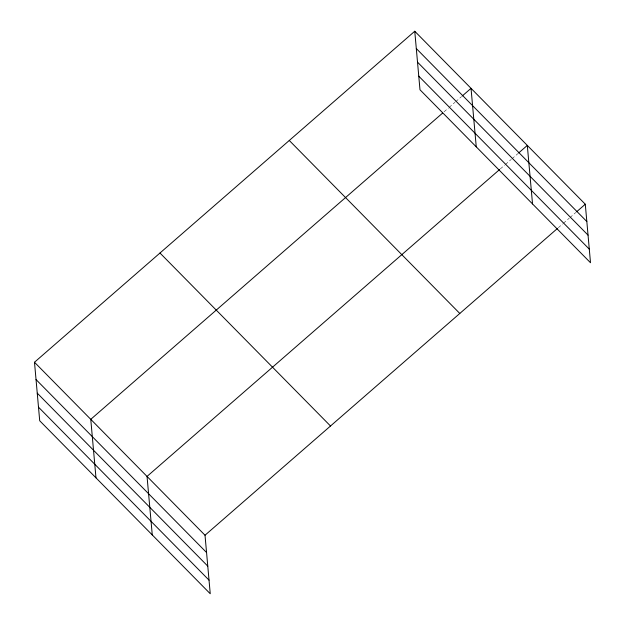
<?xml version="1.0" encoding="UTF-8"?>
<svg xmlns="http://www.w3.org/2000/svg" width="625" height="625" viewBox="0 0 625 625"><rect width="100%" height="100%" fill="white"/><g stroke="black" fill="none" stroke-linecap="round" stroke-linejoin="round"><path stroke-width="0.47" stroke-dasharray="3.12 2.34" d="M444.039 111.828L448.414 108.023M449.148 107.383L454.984 102.305M455.711 101.672L461.547 96.594M500.312 168.914L504.688 165.102M505.422 164.469L511.258 159.391M511.984 158.758L517.82 153.672M558.297 227.727L562.672 223.922M563.398 223.281L569.234 218.203M569.969 217.57L575.805 212.484"/><path stroke-width="0.94" d="M34.492 362.25L205.016 535.234L210.242 593.75L39.711 420.766L34.492 362.25L414.758 31.25L585.289 204.234L590.508 262.75L419.984 89.766L414.758 31.25M442.578 113.102L90.766 419.336L95.984 477.852M462.281 95.953L471.031 88.336L476.258 146.852M499.586 169.547L147.039 476.422L152.266 534.938M518.555 153.039L527.305 145.422L532.531 203.938M205.016 535.234L557.562 228.367M576.531 211.852L585.289 204.234M416.305 48.555L586.828 221.531M417.516 62.148L588.047 235.133M418.766 76.164L589.297 249.148M289.273 140.484L459.797 313.461M159.977 253.023L330.508 426M36.031 379.555L206.562 552.531M37.25 393.156L207.781 566.133M38.5 407.164L209.031 580.148"/></g></svg>
